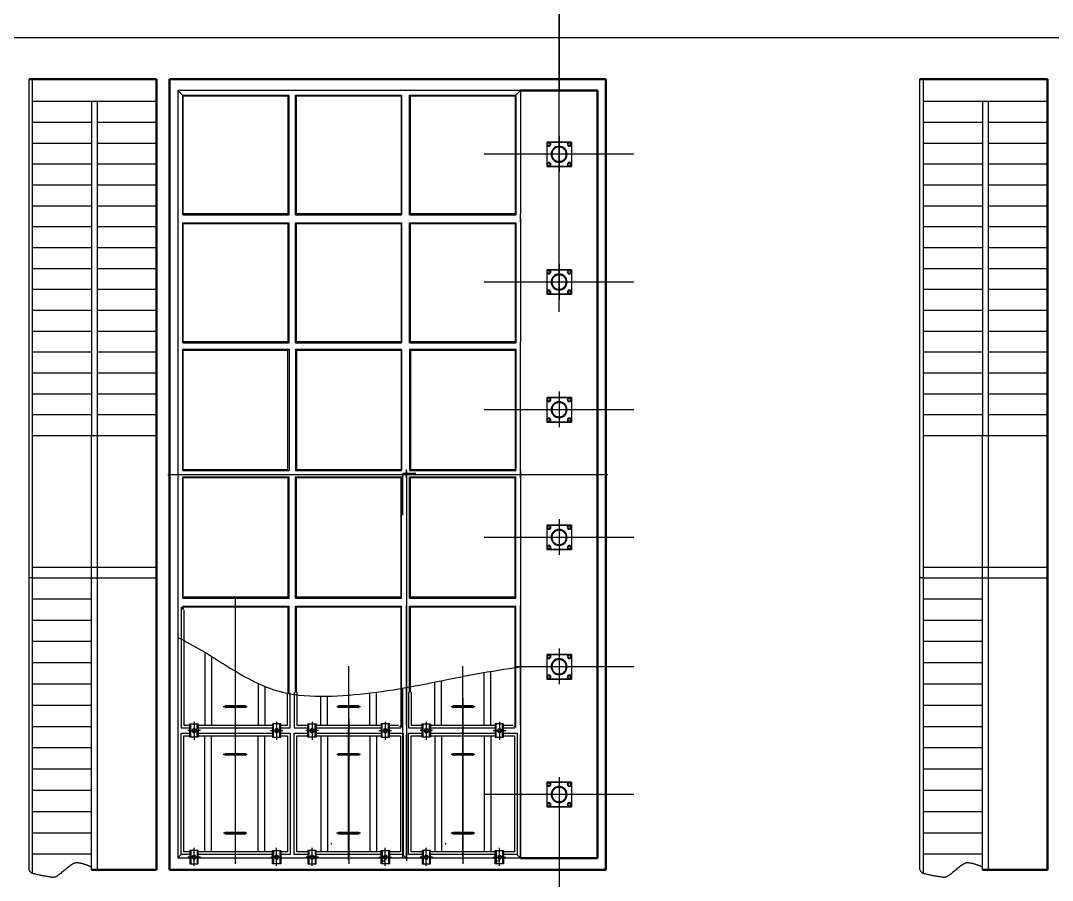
# Model space of a CAD drawing. Header units: metres. Extents: x -170 to 1091, y -90 to 504.
# Drawn here: x 245.65 to 257.81, y 65.9 to 76.04 of the extents above; entities that cross this region are included whole.
import ezdxf

# ---------------------------------------------------------------- set-up
doc = ezdxf.new("R2010")
doc.units = ezdxf.units.M
for name, pattern in [('1 实线', [0]), ('2 虚线', [5.75, 4.5, -1.25]), ('4 点画线', [9, 6.25, -1.25, 0.25, -1.25]), ('5 双点画线', [10.5, 6.25, -1.25, 0.25, -1.25, 0.25, -1.25]), ('PF_CENTER', [400, 250, -50, 50, -50])]:
    doc.linetypes.add(name, pattern=pattern)
for name, color, linetype, lineweight in [('01 粗实线', 7, '1 实线', 50), ('02 细灰线', 253, '1 实线', 25), ('03 细红线', 6, '1 实线', 25), ('04 虚线', 54, '2 虚线', 25), ('05 点画线', 141, '4 点画线', 25), ('07 双点画线', 6, '5 双点画线', 25)]:
    doc.layers.add(name, color=color, linetype=linetype, lineweight=lineweight)
doc.layers.add('02', color=1, linetype='CONTINUOUS')
doc.layers.add('05', color=4, linetype='PF_CENTER')

msp = doc.modelspace()

# ---------------------------------------------------------------- linework, layer by layer
at = {"layer": '01 粗实线'}
for p, q in [((247.256, 75.347, 0), (245.753, 75.347, 0)), ((247.256, 75.347, 0), (247.256, 66.027, 0)), ((247.409, 75.347, 0), (252.553, 75.347, 0)), ((247.409, 66.027, 0), (247.409, 75.347, 0)), ((252.553, 75.347, 0), (252.553, 66.027, 0)), ((257.756, 75.347, 0), (256.253, 75.347, 0)), ((257.756, 75.347, 0), (257.756, 66.027, 0)), ((251.546, 75.213, 0), (252.454, 75.213, 0)), ((252.454, 75.213, 0), (252.454, 66.162, 0)), ((251.546, 66.162, 0), (252.454, 66.162, 0)), ((247.256, 66.027, 0), (246.489, 66.027, 0)), ((252.553, 66.027, 0), (247.409, 66.027, 0)), ((257.756, 66.027, 0), (256.989, 66.027, 0))]:
    msp.add_line(p, q, dxfattribs=at)
at = {"layer": '01 粗实线', "color": 3, "lineweight": 25}
for p, q in [((251.855, 74.604, 0), (251.855, 74.315, 0)), ((251.855, 74.604, 0), (251.855, 74.315, 0)), ((251.855, 74.604, 0), (252.145, 74.604, 0)), ((252.145, 74.604, 0), (251.855, 74.604, 0)), ((252.145, 74.604, 0), (252.145, 74.315, 0)), ((251.855, 74.315, 0), (252.145, 74.315, 0)), ((252.145, 74.315, 0), (251.855, 74.315, 0)), ((251.855, 73.099, 0), (251.855, 72.81, 0)), ((251.855, 73.099, 0), (251.855, 72.81, 0)), ((251.855, 73.099, 0), (252.145, 73.099, 0)), ((252.145, 73.099, 0), (251.855, 73.099, 0)), ((252.145, 73.099, 0), (252.145, 72.81, 0)), ((251.855, 72.81, 0), (252.145, 72.81, 0)), ((252.145, 72.81, 0), (251.855, 72.81, 0)), ((251.855, 71.593, 0), (251.855, 71.304, 0)), ((251.855, 71.593, 0), (251.855, 71.304, 0)), ((251.855, 71.593, 0), (252.145, 71.593, 0)), ((252.145, 71.593, 0), (251.855, 71.593, 0)), ((252.145, 71.593, 0), (252.145, 71.304, 0)), ((251.855, 71.304, 0), (252.145, 71.304, 0)), ((252.145, 71.304, 0), (251.855, 71.304, 0)), ((251.855, 70.089, 0), (251.855, 69.8, 0)), ((251.855, 70.089, 0), (251.855, 69.8, 0)), ((252.145, 70.089, 0), (251.855, 70.089, 0)), ((251.855, 70.089, 0), (252.145, 70.089, 0)), ((252.145, 70.089, 0), (252.145, 69.8, 0)), ((252.145, 69.8, 0), (251.855, 69.8, 0)), ((251.855, 69.8, 0), (252.145, 69.8, 0)), ((251.855, 68.564, 0), (251.855, 68.275, 0)), ((251.855, 68.564, 0), (251.855, 68.275, 0)), ((252.145, 68.564, 0), (251.855, 68.564, 0)), ((251.855, 68.564, 0), (252.145, 68.564, 0)), ((252.145, 68.564, 0), (252.145, 68.275, 0)), ((252.145, 68.275, 0), (251.855, 68.275, 0)), ((251.855, 68.275, 0), (252.145, 68.275, 0)), ((251.855, 67.059, 0), (251.855, 66.77, 0)), ((251.855, 67.059, 0), (251.855, 66.77, 0)), ((252.145, 67.059, 0), (251.855, 67.059, 0)), ((251.855, 67.059, 0), (252.145, 67.059, 0)), ((252.145, 67.059, 0), (252.145, 66.77, 0)), ((252.145, 66.77, 0), (251.855, 66.77, 0)), ((251.855, 66.77, 0), (252.145, 66.77, 0))]:
    msp.add_line(p, q, dxfattribs=at)
at = {"layer": '01 粗实线', "color": 253, "lineweight": 25}
for p, q in [((247.507, 69.174, 0), (247.508, 69.172, 0)), ((247.552, 69.118, 0), (247.571, 69.095, 0))]:
    msp.add_line(p, q, dxfattribs=at)
at = {"layer": '01 粗实线', "color": 9, "lineweight": 25, "elevation": 0}
for points in [[(251.9, 74.579), (251.89, 74.561), (251.87, 74.561), (251.861, 74.579), (251.87, 74.597), (251.89, 74.597)], [(252.1, 74.579), (252.11, 74.561), (252.13, 74.561), (252.139, 74.579), (252.13, 74.597), (252.11, 74.597)], [(251.9, 74.34), (251.89, 74.358), (251.87, 74.358), (251.861, 74.34), (251.87, 74.322), (251.89, 74.322)], [(252.1, 74.34), (252.11, 74.358), (252.13, 74.358), (252.139, 74.34), (252.13, 74.322), (252.11, 74.322)], [(251.9, 73.074), (251.89, 73.056), (251.87, 73.056), (251.861, 73.074), (251.87, 73.092), (251.89, 73.092)], [(252.1, 73.074), (252.11, 73.056), (252.13, 73.056), (252.139, 73.074), (252.13, 73.092), (252.11, 73.092)], [(251.9, 72.835), (251.89, 72.853), (251.87, 72.853), (251.861, 72.835), (251.87, 72.817), (251.89, 72.817)], [(252.1, 72.835), (252.11, 72.853), (252.13, 72.853), (252.139, 72.835), (252.13, 72.817), (252.11, 72.817)], [(251.9, 71.568), (251.89, 71.551), (251.87, 71.551), (251.861, 71.568), (251.87, 71.586), (251.89, 71.586)], [(252.1, 71.568), (252.11, 71.551), (252.13, 71.551), (252.139, 71.568), (252.13, 71.586), (252.11, 71.586)], [(251.9, 71.329), (251.89, 71.347), (251.87, 71.347), (251.861, 71.329), (251.87, 71.311), (251.89, 71.311)], [(252.1, 71.329), (252.11, 71.347), (252.13, 71.347), (252.139, 71.329), (252.13, 71.311), (252.11, 71.311)], [(251.9, 70.064), (251.89, 70.046), (251.87, 70.046), (251.861, 70.064), (251.87, 70.082), (251.89, 70.082)], [(252.1, 70.064), (252.11, 70.046), (252.13, 70.046), (252.139, 70.064), (252.13, 70.082), (252.11, 70.082)], [(251.9, 69.825), (251.89, 69.842), (251.87, 69.842), (251.861, 69.825), (251.87, 69.807), (251.89, 69.807)], [(252.1, 69.825), (252.11, 69.842), (252.13, 69.842), (252.139, 69.825), (252.13, 69.807), (252.11, 69.807)], [(251.9, 68.54), (251.89, 68.522), (251.87, 68.522), (251.861, 68.54), (251.87, 68.558), (251.89, 68.558)], [(252.1, 68.54), (252.11, 68.522), (252.13, 68.522), (252.139, 68.54), (252.13, 68.558), (252.11, 68.558)], [(251.9, 68.3), (251.89, 68.318), (251.87, 68.318), (251.861, 68.3), (251.87, 68.282), (251.89, 68.282)], [(252.1, 68.3), (252.11, 68.318), (252.13, 68.318), (252.139, 68.3), (252.13, 68.282), (252.11, 68.282)], [(251.9, 67.034), (251.89, 67.016), (251.87, 67.016), (251.861, 67.034), (251.87, 67.052), (251.89, 67.052)], [(252.1, 67.034), (252.11, 67.016), (252.13, 67.016), (252.139, 67.034), (252.13, 67.052), (252.11, 67.052)], [(251.9, 66.795), (251.89, 66.813), (251.87, 66.813), (251.861, 66.795), (251.87, 66.777), (251.89, 66.777)], [(252.1, 66.795), (252.11, 66.813), (252.13, 66.813), (252.139, 66.795), (252.13, 66.777), (252.11, 66.777)]]:
    msp.add_lwpolyline(points, close=True, dxfattribs=at)
at = {"layer": '01 粗实线', "color": 9, "lineweight": 25}
for centre, radius, start, end in [((251.88, 74.579, 0), 0.0239, 90, 270), ((251.88, 74.579, 0), 0.0173, 90, 270), ((251.88, 74.579, 0), 0.0239, 270, 90), ((251.88, 74.579, 0), 0.0173, 270, 90), ((252.12, 74.579, 0), 0.0239, 90, 270), ((252.12, 74.579, 0), 0.0173, 90, 270), ((252.12, 74.579, 0), 0.0239, 270, 90), ((252.12, 74.579, 0), 0.0173, 270, 90), ((251.88, 74.34, 0), 0.0239, 90, 270), ((251.88, 74.34, 0), 0.0173, 90, 270), ((251.88, 74.34, 0), 0.0239, 270, 90), ((251.88, 74.34, 0), 0.0173, 270, 90), ((252.12, 74.34, 0), 0.0239, 90, 270), ((252.12, 74.34, 0), 0.0173, 90, 270), ((252.12, 74.34, 0), 0.0239, 270, 90), ((252.12, 74.34, 0), 0.0173, 270, 90), ((251.88, 73.074, 0), 0.0239, 90, 270), ((251.88, 73.074, 0), 0.0173, 90, 270), ((251.88, 73.074, 0), 0.0239, 270, 90), ((251.88, 73.074, 0), 0.0173, 270, 90), ((252.12, 73.074, 0), 0.0239, 90, 270), ((252.12, 73.074, 0), 0.0173, 90, 270), ((252.12, 73.074, 0), 0.0239, 270, 90), ((252.12, 73.074, 0), 0.0173, 270, 90), ((251.88, 72.835, 0), 0.0239, 90, 270), ((251.88, 72.835, 0), 0.0173, 90, 270), ((251.88, 72.835, 0), 0.0239, 270, 90), ((251.88, 72.835, 0), 0.0173, 270, 90), ((252.12, 72.835, 0), 0.0239, 90, 270), ((252.12, 72.835, 0), 0.0173, 90, 270), ((252.12, 72.835, 0), 0.0239, 270, 90), ((252.12, 72.835, 0), 0.0173, 270, 90), ((251.88, 71.568, 0), 0.0239, 90, 270), ((251.88, 71.568, 0), 0.0173, 90, 270), ((251.88, 71.568, 0), 0.0239, 270, 90), ((251.88, 71.568, 0), 0.0173, 270, 90), ((252.12, 71.568, 0), 0.0239, 90, 270), ((252.12, 71.568, 0), 0.0173, 90, 270), ((252.12, 71.568, 0), 0.0239, 270, 90), ((252.12, 71.568, 0), 0.0173, 270, 90), ((251.88, 71.329, 0), 0.0239, 90, 270), ((251.88, 71.329, 0), 0.0173, 90, 270), ((251.88, 71.329, 0), 0.0239, 270, 90), ((251.88, 71.329, 0), 0.0173, 270, 90), ((252.12, 71.329, 0), 0.0239, 90, 270), ((252.12, 71.329, 0), 0.0173, 90, 270), ((252.12, 71.329, 0), 0.0239, 270, 90), ((252.12, 71.329, 0), 0.0173, 270, 90), ((251.88, 70.064, 0), 0.0239, 90, 270), ((251.88, 70.064, 0), 0.0173, 90, 270), ((251.88, 70.064, 0), 0.0239, 270, 90), ((251.88, 70.064, 0), 0.0173, 270, 90), ((252.12, 70.064, 0), 0.0239, 90, 270), ((252.12, 70.064, 0), 0.0173, 90, 270), ((252.12, 70.064, 0), 0.0239, 270, 90), ((252.12, 70.064, 0), 0.0173, 270, 90), ((251.88, 69.825, 0), 0.0239, 90, 270), ((251.88, 69.825, 0), 0.0173, 90, 270), ((251.88, 69.825, 0), 0.0239, 270, 90), ((251.88, 69.825, 0), 0.0173, 270, 90), ((252.12, 69.825, 0), 0.0239, 90, 270), ((252.12, 69.825, 0), 0.0173, 90, 270), ((252.12, 69.825, 0), 0.0239, 270, 90), ((252.12, 69.825, 0), 0.0173, 270, 90), ((251.88, 68.54, 0), 0.0239, 90, 270), ((251.88, 68.54, 0), 0.0173, 90, 270), ((251.88, 68.54, 0), 0.0239, 270, 90), ((251.88, 68.54, 0), 0.0173, 270, 90), ((252.12, 68.54, 0), 0.0239, 90, 270), ((252.12, 68.54, 0), 0.0173, 90, 270), ((252.12, 68.54, 0), 0.0239, 270, 90), ((252.12, 68.54, 0), 0.0173, 270, 90), ((251.88, 68.3, 0), 0.0239, 90, 270), ((251.88, 68.3, 0), 0.0173, 90, 270), ((251.88, 68.3, 0), 0.0239, 270, 90), ((251.88, 68.3, 0), 0.0173, 270, 90), ((252.12, 68.3, 0), 0.0239, 90, 270), ((252.12, 68.3, 0), 0.0173, 90, 270), ((252.12, 68.3, 0), 0.0239, 270, 90), ((252.12, 68.3, 0), 0.0173, 270, 90), ((251.88, 67.034, 0), 0.0239, 90, 270), ((251.88, 67.034, 0), 0.0173, 90, 270), ((251.88, 67.034, 0), 0.0239, 270, 90), ((251.88, 67.034, 0), 0.0173, 270, 90), ((252.12, 67.034, 0), 0.0239, 90, 270), ((252.12, 67.034, 0), 0.0173, 90, 270), ((252.12, 67.034, 0), 0.0239, 270, 90), ((252.12, 67.034, 0), 0.0173, 270, 90), ((251.88, 66.795, 0), 0.0239, 90, 270), ((251.88, 66.795, 0), 0.0173, 90, 270), ((251.88, 66.795, 0), 0.0239, 270, 90), ((251.88, 66.795, 0), 0.0173, 270, 90), ((252.12, 66.795, 0), 0.0239, 90, 270), ((252.12, 66.795, 0), 0.0173, 90, 270), ((252.12, 66.795, 0), 0.0239, 270, 90), ((252.12, 66.795, 0), 0.0173, 270, 90)]:
    msp.add_arc(centre, radius, start, end, dxfattribs=at)
at = {"layer": '01 粗实线', "color": 3, "lineweight": 25}
for centre, start, end in [((252, 74.46, 0), 90, 270), ((252, 74.46, 0), 270, 90), ((252, 72.954, 0), 90, 270), ((252, 72.954, 0), 270, 90), ((252, 71.449, 0), 90, 270), ((252, 71.449, 0), 270, 90), ((252, 69.944, 0), 90, 270), ((252, 69.944, 0), 270, 90), ((252, 68.42, 0), 90, 270), ((252, 68.42, 0), 270, 90), ((252, 66.914, 0), 90, 270), ((252, 66.914, 0), 270, 90)]:
    msp.add_arc(centre, 0.0947, start, end, dxfattribs=at)
at = {"layer": '01 粗实线', "lineweight": 25}
for centre, start, end in [((249.316, 66.333, 0), 90, 270), ((249.316, 66.333, 0), 270, 90), ((250.662, 66.333, 0), 90, 270), ((250.662, 66.333, 0), 270, 90), ((249.95, 66.178, 0), 90, 270), ((249.95, 66.178, 0), 270, 90), ((251.296, 66.178, 0), 90, 270), ((251.296, 66.178, 0), 270, 90), ((249.934, 66.13, 0), 90, 270), ((249.934, 66.13, 0), 270, 90), ((251.28, 66.13, 0), 90, 270), ((251.28, 66.13, 0), 270, 90)]:
    msp.add_arc(centre, 0.00353, start, end, dxfattribs=at)
at = {"layer": '01 粗实线', "color": 2, "lineweight": 25}
for points in [[(246.489, 66.057, 0), (246.487, 66.058, 0), (246.484, 66.059, 0), (246.479, 66.062, 0), (246.474, 66.064, 0), (246.469, 66.067, 0), (246.461, 66.07, 0), (246.451, 66.074, 0), (246.438, 66.079, 0), (246.425, 66.084, 0), (246.413, 66.088, 0), (246.399, 66.093, 0), (246.385, 66.098, 0), (246.369, 66.101, 0), (246.354, 66.104, 0), (246.338, 66.106, 0), (246.326, 66.109, 0), (246.316, 66.11, 0), (246.309, 66.109, 0), (246.303, 66.108, 0), (246.296, 66.105, 0), (246.276, 66.097, 0), (246.243, 66.078, 0), (246.199, 66.045, 0), (246.158, 66.01, 0), (246.116, 65.976, 0), (246.084, 65.952, 0), (246.062, 65.94, 0), (246.051, 65.938, 0), (246.04, 65.937, 0), (246.029, 65.937, 0), (246.005, 65.94, 0), (245.97, 65.946, 0), (245.922, 65.953, 0), (245.875, 65.962, 0), (245.828, 65.975, 0), (245.794, 65.982, 0), (245.774, 65.993, 0), (245.768, 66.001, 0), (245.763, 66.01, 0), (245.759, 66.019, 0), (245.755, 66.025, 0), (245.753, 66.028, 0)], [(256.989, 66.057, 0), (256.987, 66.058, 0), (256.984, 66.059, 0), (256.979, 66.062, 0), (256.974, 66.064, 0), (256.969, 66.067, 0), (256.961, 66.07, 0), (256.951, 66.074, 0), (256.938, 66.079, 0), (256.925, 66.084, 0), (256.913, 66.088, 0), (256.899, 66.093, 0), (256.885, 66.098, 0), (256.869, 66.101, 0), (256.854, 66.104, 0), (256.838, 66.106, 0), (256.826, 66.109, 0), (256.816, 66.11, 0), (256.809, 66.109, 0), (256.803, 66.108, 0), (256.796, 66.105, 0), (256.776, 66.097, 0), (256.743, 66.078, 0), (256.699, 66.045, 0), (256.658, 66.01, 0), (256.616, 65.976, 0), (256.584, 65.952, 0), (256.562, 65.94, 0), (256.551, 65.938, 0), (256.54, 65.937, 0), (256.529, 65.937, 0), (256.505, 65.94, 0), (256.47, 65.946, 0), (256.422, 65.953, 0), (256.375, 65.962, 0), (256.328, 65.975, 0), (256.294, 65.982, 0), (256.274, 65.993, 0), (256.268, 66.001, 0), (256.263, 66.01, 0), (256.259, 66.019, 0), (256.255, 66.025, 0), (256.253, 66.028, 0)]]:
    msp.add_open_spline(points, degree=3, knots=[0, 0, 0, 0, 0.0055783, 0.0111041, 0.0166291, 0.0221515, 0.0276728, 0.0414628, 0.05512, 0.0687773, 0.0824343, 0.0960905, 0.1119135, 0.1276044, 0.1433454, 0.1591084, 0.1748389, 0.1814612, 0.188087, 0.1947997, 0.2015401, 0.2081957, 0.2620574, 0.3159252, 0.370241, 0.4246246, 0.4785639, 0.4894002, 0.5002859, 0.5113834, 0.5225526, 0.5335266, 0.5819514, 0.6302073, 0.6784296, 0.7266199, 0.7746677, 0.7840767, 0.7937331, 0.8040635, 0.8145725, 0.8246776, 0.8246776, 0.8246776, 0.8246776], dxfattribs=at)
at = {"layer": '02', "ltscale": 8}
msp.add_line((224, 75.835, 0), (277.35, 75.835, 0), dxfattribs=at)
at = {"layer": '02 细灰线', "color": 7}
for p, q in [((245.753, 69.468, 0), (245.753, 75.347, 0)), ((245.791, 75.347, 0), (245.791, 69.468, 0)), ((256.253, 69.468, 0), (256.253, 75.347, 0)), ((256.291, 75.347, 0), (256.291, 69.468, 0)), ((250.2, 75.213, 0), (247.508, 75.213, 0)), ((247.508, 75.213, 0), (247.508, 66.983, 0)), ((247.508, 75.213, 0), (247.571, 75.15, 0)), ((247.565, 73.745, 0), (247.565, 75.156, 0)), ((247.565, 75.156, 0), (248.817, 75.156, 0)), ((247.571, 73.757, 0), (247.571, 75.15, 0)), ((247.571, 75.15, 0), (248.817, 75.15, 0)), ((248.805, 75.15, 0), (248.805, 73.757, 0)), ((248.817, 75.15, 0), (248.805, 75.15, 0)), ((251.546, 75.213, 0), (248.854, 75.213, 0)), ((248.892, 75.156, 0), (250.144, 75.156, 0)), ((248.892, 75.15, 0), (250.138, 75.15, 0)), ((248.904, 75.15, 0), (248.892, 75.15, 0)), ((248.904, 73.757, 0), (248.904, 75.15, 0)), ((250.185, 75.213, 0), (250.138, 75.213, 0)), ((250.144, 75.156, 0), (250.138, 75.15, 0)), ((250.138, 75.15, 0), (250.138, 73.757, 0)), ((250.144, 75.156, 0), (250.144, 73.745, 0)), ((250.238, 75.156, 0), (251.49, 75.156, 0)), ((250.238, 75.15, 0), (251.484, 75.15, 0)), ((250.25, 75.15, 0), (250.238, 75.15, 0)), ((250.25, 73.757, 0), (250.25, 75.15, 0)), ((251.531, 75.213, 0), (251.484, 75.213, 0)), ((251.546, 75.213, 0), (251.484, 75.15, 0)), ((251.484, 75.15, 0), (251.484, 73.757, 0)), ((251.49, 75.156, 0), (251.49, 73.745, 0)), ((251.546, 75.213, 0), (251.546, 73.757, 0)), ((245.791, 75.085, 0), (247.256, 75.085, 0)), ((246.489, 75.085, 0), (246.489, 71.145, 0)), ((246.558, 75.085, 0), (246.558, 71.145, 0)), ((256.291, 75.085, 0), (257.756, 75.085, 0)), ((256.989, 75.085, 0), (256.989, 71.145, 0)), ((257.058, 75.085, 0), (257.058, 71.145, 0)), ((245.791, 74.839, 0), (246.489, 74.839, 0)), ((246.558, 74.839, 0), (247.256, 74.839, 0)), ((256.291, 74.839, 0), (256.989, 74.839, 0)), ((257.058, 74.839, 0), (257.756, 74.839, 0)), ((245.791, 74.593, 0), (246.489, 74.593, 0)), ((246.558, 74.593, 0), (247.256, 74.593, 0)), ((256.291, 74.593, 0), (256.989, 74.593, 0)), ((257.058, 74.593, 0), (257.756, 74.593, 0)), ((245.791, 74.346, 0), (246.489, 74.346, 0)), ((246.558, 74.346, 0), (247.256, 74.346, 0)), ((256.291, 74.346, 0), (256.989, 74.346, 0)), ((257.058, 74.346, 0), (257.756, 74.346, 0)), ((245.791, 74.1, 0), (246.489, 74.1, 0)), ((246.558, 74.1, 0), (247.256, 74.1, 0)), ((256.291, 74.1, 0), (256.989, 74.1, 0)), ((257.058, 74.1, 0), (257.756, 74.1, 0)), ((245.791, 73.854, 0), (246.489, 73.854, 0)), ((246.558, 73.854, 0), (247.256, 73.854, 0)), ((256.291, 73.854, 0), (256.989, 73.854, 0)), ((257.058, 73.854, 0), (257.756, 73.854, 0)), ((247.508, 73.707, 0), (247.508, 66.162, 0)), ((248.805, 73.757, 0), (247.571, 73.757, 0)), ((250.138, 73.757, 0), (248.904, 73.757, 0)), ((251.484, 73.757, 0), (250.25, 73.757, 0)), ((251.546, 73.658, 0), (251.546, 73.757, 0)), ((251.546, 73.707, 0), (251.546, 72.251, 0)), ((245.791, 73.608, 0), (246.489, 73.608, 0)), ((246.558, 73.608, 0), (247.256, 73.608, 0)), ((247.565, 72.239, 0), (247.565, 73.651, 0)), ((247.565, 73.651, 0), (247.571, 73.645, 0)), ((247.565, 73.651, 0), (248.817, 73.651, 0)), ((247.571, 72.251, 0), (247.571, 73.645, 0)), ((247.571, 73.645, 0), (248.817, 73.645, 0)), ((248.805, 73.645, 0), (248.805, 72.251, 0)), ((248.817, 73.645, 0), (248.805, 73.645, 0)), ((248.892, 73.651, 0), (250.144, 73.651, 0)), ((248.892, 73.645, 0), (250.138, 73.645, 0)), ((248.904, 73.645, 0), (248.892, 73.645, 0)), ((248.904, 72.251, 0), (248.904, 73.645, 0)), ((250.144, 73.651, 0), (250.138, 73.645, 0)), ((250.138, 73.645, 0), (250.138, 72.251, 0)), ((250.144, 73.651, 0), (250.144, 72.239, 0)), ((250.238, 73.651, 0), (251.49, 73.651, 0)), ((250.238, 73.645, 0), (251.484, 73.645, 0)), ((250.25, 73.645, 0), (250.238, 73.645, 0)), ((250.25, 72.251, 0), (250.25, 73.645, 0)), ((251.49, 73.651, 0), (251.484, 73.645, 0)), ((251.484, 73.645, 0), (251.484, 72.251, 0)), ((251.49, 73.651, 0), (251.49, 72.239, 0)), ((256.291, 73.608, 0), (256.989, 73.608, 0)), ((257.058, 73.608, 0), (257.756, 73.608, 0)), ((245.791, 73.361, 0), (246.489, 73.361, 0)), ((246.558, 73.361, 0), (247.256, 73.361, 0)), ((256.291, 73.361, 0), (256.989, 73.361, 0)), ((257.058, 73.361, 0), (257.756, 73.361, 0)), ((245.791, 73.115, 0), (246.489, 73.115, 0)), ((246.558, 73.115, 0), (247.256, 73.115, 0)), ((256.291, 73.115, 0), (256.989, 73.115, 0)), ((257.058, 73.115, 0), (257.756, 73.115, 0)), ((245.791, 72.869, 0), (246.489, 72.869, 0)), ((246.558, 72.869, 0), (247.256, 72.869, 0)), ((256.291, 72.869, 0), (256.989, 72.869, 0)), ((257.058, 72.869, 0), (257.756, 72.869, 0)), ((245.791, 72.622, 0), (246.489, 72.622, 0)), ((246.558, 72.622, 0), (247.256, 72.622, 0)), ((256.291, 72.622, 0), (256.989, 72.622, 0)), ((257.058, 72.622, 0), (257.756, 72.622, 0)), ((245.791, 72.376, 0), (246.489, 72.376, 0)), ((246.558, 72.376, 0), (247.256, 72.376, 0)), ((256.291, 72.376, 0), (256.989, 72.376, 0)), ((257.058, 72.376, 0), (257.756, 72.376, 0)), ((248.805, 72.251, 0), (247.571, 72.251, 0)), ((250.138, 72.251, 0), (248.904, 72.251, 0)), ((251.484, 72.251, 0), (250.25, 72.251, 0)), ((251.546, 72.152, 0), (251.546, 72.251, 0)), ((245.791, 72.13, 0), (246.489, 72.13, 0)), ((246.558, 72.13, 0), (247.256, 72.13, 0)), ((247.565, 70.734, 0), (247.565, 72.164, 0)), ((247.571, 70.746, 0), (247.571, 72.152, 0)), ((247.571, 72.152, 0), (248.805, 72.152, 0)), ((248.805, 70.746, 0), (248.805, 72.152, 0)), ((248.904, 72.152, 0), (250.138, 72.152, 0)), ((248.904, 72.152, 0), (248.904, 70.746, 0)), ((250.138, 72.152, 0), (250.138, 70.746, 0)), ((250.144, 72.164, 0), (250.144, 72.152, 0)), ((250.144, 72.152, 0), (250.144, 70.734, 0)), ((250.25, 72.152, 0), (250.25, 70.746, 0)), ((250.25, 72.152, 0), (251.484, 72.152, 0)), ((251.484, 72.152, 0), (251.484, 70.746, 0)), ((251.49, 72.164, 0), (251.49, 72.152, 0)), ((251.49, 72.152, 0), (251.49, 70.734, 0)), ((251.546, 70.746, 0), (251.546, 72.152, 0)), ((256.291, 72.13, 0), (256.989, 72.13, 0)), ((257.058, 72.13, 0), (257.756, 72.13, 0)), ((245.791, 71.884, 0), (246.489, 71.884, 0)), ((246.558, 71.884, 0), (247.256, 71.884, 0)), ((256.291, 71.884, 0), (256.989, 71.884, 0)), ((257.058, 71.884, 0), (257.756, 71.884, 0)), ((245.791, 71.637, 0), (246.489, 71.637, 0)), ((246.558, 71.637, 0), (247.256, 71.637, 0)), ((256.291, 71.637, 0), (256.989, 71.637, 0)), ((257.058, 71.637, 0), (257.756, 71.637, 0)), ((245.791, 71.391, 0), (246.489, 71.391, 0)), ((246.558, 71.391, 0), (247.256, 71.391, 0)), ((256.291, 71.391, 0), (256.989, 71.391, 0)), ((257.058, 71.391, 0), (257.756, 71.391, 0)), ((245.791, 71.145, 0), (247.256, 71.145, 0)), ((246.489, 66.027, 0), (246.489, 71.145, 0)), ((246.558, 71.145, 0), (246.558, 66.027, 0)), ((256.291, 71.145, 0), (257.756, 71.145, 0)), ((256.989, 66.027, 0), (256.989, 71.145, 0)), ((257.058, 71.145, 0), (257.058, 66.027, 0)), ((247.565, 69.229, 0), (247.565, 70.659, 0)), ((247.571, 70.746, 0), (248.805, 70.746, 0)), ((248.904, 70.746, 0), (250.138, 70.746, 0)), ((250.144, 69.229, 0), (250.144, 70.659, 0)), ((250.2, 70.647, 0), (250.2, 70.746, 0)), ((250.2, 70.727, 0), (250.2, 69.123, 0)), ((250.25, 70.746, 0), (251.484, 70.746, 0)), ((251.49, 69.229, 0), (251.49, 70.659, 0)), ((251.546, 70.647, 0), (251.546, 70.746, 0)), ((251.546, 70.727, 0), (251.546, 69.123, 0)), ((247.571, 69.241, 0), (247.571, 70.647, 0)), ((248.805, 70.647, 0), (247.571, 70.647, 0)), ((248.805, 70.647, 0), (248.805, 69.241, 0)), ((250.138, 70.647, 0), (248.904, 70.647, 0)), ((248.904, 69.241, 0), (248.904, 70.647, 0)), ((250.138, 69.241, 0), (250.138, 70.647, 0)), ((250.2, 70.647, 0), (250.2, 69.142, 0)), ((251.484, 70.647, 0), (250.25, 70.647, 0)), ((250.25, 69.241, 0), (250.25, 70.647, 0)), ((251.484, 69.241, 0), (251.484, 70.647, 0)), ((251.546, 70.647, 0), (251.546, 69.142, 0)), ((245.791, 69.595, 0), (247.256, 69.595, 0)), ((256.291, 69.595, 0), (257.756, 69.595, 0)), ((245.791, 69.468, 0), (245.753, 69.468, 0)), ((245.791, 69.468, 0), (247.256, 69.468, 0)), ((256.291, 69.468, 0), (256.253, 69.468, 0)), ((256.291, 69.468, 0), (257.756, 69.468, 0)), ((248.805, 69.241, 0), (247.571, 69.241, 0)), ((250.138, 69.241, 0), (248.904, 69.241, 0)), ((251.484, 69.241, 0), (250.25, 69.241, 0)), ((247.547, 69.124, 0), (247.547, 68.469, 0)), ((247.565, 69.135, 0), (247.565, 69.102, 0)), ((247.571, 69.123, 0), (247.571, 69.094, 0)), ((248.805, 69.123, 0), (247.571, 69.123, 0)), ((248.805, 69.123, 0), (248.805, 68.107, 0)), ((250.138, 69.123, 0), (248.904, 69.123, 0)), ((250.138, 69.123, 0), (248.904, 69.123, 0)), ((248.904, 68.119, 0), (248.904, 69.123, 0)), ((250.138, 67.717, 0), (250.138, 69.123, 0)), ((250.144, 67.705, 0), (250.144, 69.135, 0)), ((250.2, 67.735, 0), (250.2, 69.142, 0)), ((250.2, 69.123, 0), (250.2, 67.717, 0)), ((250.25, 68.119, 0), (250.25, 69.123, 0)), ((251.484, 69.123, 0), (250.25, 69.123, 0)), ((251.484, 69.123, 0), (250.25, 69.123, 0)), ((251.484, 67.717, 0), (251.484, 69.123, 0)), ((251.49, 67.705, 0), (251.49, 69.135, 0)), ((251.546, 67.735, 0), (251.546, 69.142, 0)), ((251.546, 69.123, 0), (251.546, 67.717, 0)), ((247.508, 68.469, 0), (247.508, 67.717, 0)), ((247.547, 68.469, 0), (247.547, 67.698, 0)), ((248.829, 67.698, 0), (248.829, 68.11, 0)), ((248.879, 68.117, 0), (248.879, 67.699, 0)), ((250.225, 68.117, 0), (250.225, 67.699, 0)), ((248.301, 67.959, 0), (248.069, 67.959, 0)), ((248.301, 67.94, 0), (248.069, 67.94, 0)), ((249.637, 67.959, 0), (249.405, 67.959, 0)), ((249.637, 67.94, 0), (249.405, 67.94, 0)), ((250.983, 67.959, 0), (250.751, 67.959, 0)), ((250.983, 67.94, 0), (250.751, 67.94, 0)), ((250.2, 67.735, 0), (250.2, 66.131, 0)), ((251.546, 67.735, 0), (251.546, 66.162, 0)), ((247.508, 67.717, 0), (247.508, 66.964, 0)), ((247.547, 67.698, 0), (247.649, 67.698, 0)), ((247.547, 66.964, 0), (247.547, 67.636, 0)), ((247.547, 67.636, 0), (247.649, 67.636, 0)), ((247.748, 67.698, 0), (248.622, 67.698, 0)), ((247.748, 67.636, 0), (248.622, 67.636, 0)), ((248.72, 67.698, 0), (248.829, 67.698, 0)), ((248.72, 67.636, 0), (248.829, 67.636, 0)), ((248.829, 67.636, 0), (248.829, 66.964, 0)), ((248.879, 67.699, 0), (249.04, 67.699, 0)), ((248.879, 66.964, 0), (248.879, 67.636, 0)), ((248.879, 67.636, 0), (249.04, 67.636, 0)), ((249.139, 67.699, 0), (249.902, 67.699, 0)), ((249.139, 67.636, 0), (249.902, 67.636, 0)), ((250.001, 67.699, 0), (250.134, 67.699, 0)), ((250.001, 67.636, 0), (250.162, 67.636, 0)), ((250.138, 67.717, 0), (250.12, 67.717, 0)), ((250.138, 67.717, 0), (250.12, 67.717, 0)), ((250.162, 67.636, 0), (250.162, 66.964, 0)), ((250.2, 67.717, 0), (250.2, 67.618, 0)), ((250.2, 66.878, 0), (250.2, 67.618, 0)), ((250.225, 67.699, 0), (250.386, 67.699, 0)), ((250.225, 66.964, 0), (250.225, 67.636, 0)), ((250.225, 67.636, 0), (250.386, 67.636, 0)), ((250.485, 67.699, 0), (251.248, 67.699, 0)), ((250.485, 67.636, 0), (251.248, 67.636, 0)), ((251.347, 67.699, 0), (251.48, 67.699, 0)), ((251.347, 67.636, 0), (251.508, 67.636, 0)), ((251.484, 67.717, 0), (251.466, 67.717, 0)), ((251.484, 67.717, 0), (251.466, 67.717, 0)), ((251.508, 67.636, 0), (251.508, 66.964, 0)), ((251.546, 67.717, 0), (251.546, 67.618, 0)), ((251.546, 66.878, 0), (251.546, 67.618, 0)), ((248.301, 67.394, 0), (248.069, 67.394, 0)), ((248.301, 67.376, 0), (248.069, 67.376, 0)), ((249.637, 67.394, 0), (249.405, 67.394, 0)), ((249.637, 67.376, 0), (249.405, 67.376, 0)), ((250.983, 67.394, 0), (250.751, 67.394, 0)), ((250.983, 67.376, 0), (250.751, 67.376, 0)), ((247.508, 66.964, 0), (247.508, 66.162, 0)), ((247.547, 66.207, 0), (247.547, 66.964, 0)), ((248.829, 66.964, 0), (248.829, 66.207, 0)), ((248.879, 66.206, 0), (248.879, 66.964, 0)), ((250.162, 66.964, 0), (250.162, 66.206, 0)), ((250.225, 66.206, 0), (250.225, 66.964, 0)), ((251.508, 66.964, 0), (251.508, 66.206, 0)), ((250.2, 66.162, 0), (250.2, 66.878, 0)), ((251.546, 66.162, 0), (251.546, 66.878, 0)), ((248.301, 66.467, 0), (248.069, 66.467, 0)), ((248.301, 66.448, 0), (248.069, 66.448, 0)), ((249.637, 66.467, 0), (249.405, 66.467, 0)), ((249.637, 66.448, 0), (249.405, 66.448, 0)), ((250.983, 66.467, 0), (250.751, 66.467, 0)), ((250.983, 66.448, 0), (250.751, 66.448, 0)), ((247.547, 66.207, 0), (247.508, 66.162, 0)), ((247.649, 66.162, 0), (247.508, 66.162, 0)), ((247.649, 66.207, 0), (247.547, 66.207, 0)), ((248.622, 66.207, 0), (247.748, 66.207, 0)), ((248.622, 66.162, 0), (247.748, 66.162, 0)), ((248.829, 66.207, 0), (248.72, 66.207, 0)), ((249.04, 66.162, 0), (248.72, 66.162, 0)), ((249.04, 66.206, 0), (248.879, 66.206, 0)), ((249.902, 66.206, 0), (249.139, 66.206, 0)), ((249.902, 66.162, 0), (249.139, 66.162, 0)), ((250.162, 66.206, 0), (250.001, 66.206, 0)), ((250.2, 66.162, 0), (250.001, 66.162, 0)), ((250.386, 66.162, 0), (250.066, 66.162, 0)), ((250.156, 66.206, 0), (250.2, 66.162, 0)), ((250.386, 66.206, 0), (250.225, 66.206, 0)), ((251.248, 66.206, 0), (250.485, 66.206, 0)), ((251.248, 66.162, 0), (250.485, 66.162, 0)), ((251.508, 66.206, 0), (251.347, 66.206, 0)), ((251.546, 66.162, 0), (251.347, 66.162, 0)), ((251.502, 66.206, 0), (251.546, 66.162, 0))]:
    msp.add_line(p, q, dxfattribs=at)
at = {"layer": '02 细灰线', "color": 7, "elevation": 0}
for points in [[(247.748, 67.589), (247.649, 67.589), (247.649, 67.746), (247.748, 67.746)], [(248.622, 67.589), (248.72, 67.589), (248.72, 67.746), (248.622, 67.746)], [(249.139, 67.589), (249.04, 67.589), (249.04, 67.746), (249.139, 67.746)], [(249.902, 67.589), (250.001, 67.589), (250.001, 67.746), (249.902, 67.746)], [(250.485, 67.589), (250.386, 67.589), (250.386, 67.746), (250.485, 67.746)], [(251.248, 67.589), (251.347, 67.589), (251.347, 67.746), (251.248, 67.746)], [(247.699, 67.688), (247.68, 67.677), (247.68, 67.657), (247.699, 67.647), (247.718, 67.657), (247.718, 67.677)], [(248.671, 67.688), (248.69, 67.677), (248.69, 67.657), (248.671, 67.647), (248.652, 67.657), (248.652, 67.677)], [(249.089, 67.688), (249.07, 67.677), (249.07, 67.657), (249.089, 67.647), (249.108, 67.657), (249.108, 67.677)], [(249.952, 67.688), (249.971, 67.677), (249.971, 67.657), (249.952, 67.647), (249.933, 67.657), (249.933, 67.677)], [(250.435, 67.688), (250.416, 67.677), (250.416, 67.657), (250.435, 67.647), (250.454, 67.657), (250.454, 67.677)], [(251.298, 67.688), (251.316, 67.677), (251.316, 67.657), (251.298, 67.647), (251.279, 67.657), (251.279, 67.677)], [(247.748, 66.253), (247.649, 66.253), (247.649, 66.097), (247.748, 66.097)], [(247.699, 66.155), (247.68, 66.165), (247.68, 66.185), (247.699, 66.196), (247.718, 66.185), (247.718, 66.165)], [(248.622, 66.253), (248.72, 66.253), (248.72, 66.097), (248.622, 66.097)], [(248.671, 66.155), (248.69, 66.165), (248.69, 66.185), (248.671, 66.196), (248.652, 66.185), (248.652, 66.165)], [(249.139, 66.253), (249.04, 66.253), (249.04, 66.097), (249.139, 66.097)], [(249.089, 66.155), (249.07, 66.165), (249.07, 66.185), (249.089, 66.196), (249.108, 66.185), (249.108, 66.165)], [(249.902, 66.253), (250.001, 66.253), (250.001, 66.097), (249.902, 66.097)], [(249.952, 66.155), (249.971, 66.165), (249.971, 66.185), (249.952, 66.196), (249.933, 66.185), (249.933, 66.165)], [(250.485, 66.253), (250.386, 66.253), (250.386, 66.097), (250.485, 66.097)], [(250.435, 66.155), (250.416, 66.165), (250.416, 66.185), (250.435, 66.196), (250.454, 66.185), (250.454, 66.165)], [(251.248, 66.253), (251.347, 66.253), (251.347, 66.097), (251.248, 66.097)], [(251.298, 66.155), (251.316, 66.165), (251.316, 66.185), (251.298, 66.196), (251.279, 66.185), (251.279, 66.165)]]:
    msp.add_lwpolyline(points, close=True, dxfattribs=at)
at = {"layer": '02 细灰线', "color": 7}
for centre, radius, start, end in [((248.069, 67.949, 0), 0.00941, 89.9717, 270), ((248.301, 67.949, 0), 0.00941, 269.983, 89.9999), ((248.301, 67.949, 0), 0.000000000765, 270, 90), ((248.301, 67.949, 0), 0.000000000765, 90, 270), ((249.405, 67.949, 0), 0.00941, 89.9717, 270), ((249.637, 67.949, 0), 0.00941, 269.983, 89.9999), ((249.637, 67.949, 0), 0.000000000765, 270, 90), ((249.637, 67.949, 0), 0.000000000765, 90, 270), ((250.751, 67.949, 0), 0.00941, 89.9717, 270), ((250.983, 67.949, 0), 0.00941, 269.983, 89.9999), ((250.983, 67.949, 0), 0.000000000765, 270, 90), ((250.983, 67.949, 0), 0.000000000765, 90, 270), ((247.699, 67.667, 0), 0.0235, 90, 270), ((247.699, 67.667, 0), 0.018, 90, 270), ((247.699, 67.667, 0), 0.0125, 90, 270), ((247.699, 67.667, 0), 0.0235, 270, 90), ((247.699, 67.667, 0), 0.018, 270, 90), ((247.699, 67.667, 0), 0.0125, 270, 90), ((248.671, 67.667, 0), 0.0235, 90, 270), ((248.671, 67.667, 0), 0.018, 90, 270), ((248.671, 67.667, 0), 0.0125, 90, 270), ((248.671, 67.667, 0), 0.0235, 270, 90), ((248.671, 67.667, 0), 0.018, 270, 90), ((248.671, 67.667, 0), 0.0125, 270, 90), ((249.089, 67.667, 0), 0.0235, 90, 270), ((249.089, 67.667, 0), 0.018, 90, 270), ((249.089, 67.667, 0), 0.0125, 90, 270), ((249.089, 67.667, 0), 0.0235, 270, 90), ((249.089, 67.667, 0), 0.018, 270, 90), ((249.089, 67.667, 0), 0.0125, 270, 90), ((249.952, 67.667, 0), 0.0235, 90, 270), ((249.952, 67.667, 0), 0.018, 90, 270), ((249.952, 67.667, 0), 0.0125, 90, 270), ((249.952, 67.667, 0), 0.0235, 270, 90), ((249.952, 67.667, 0), 0.018, 270, 90), ((249.952, 67.667, 0), 0.0125, 270, 90), ((250.435, 67.667, 0), 0.0235, 90, 270), ((250.435, 67.667, 0), 0.018, 90, 270), ((250.435, 67.667, 0), 0.0125, 90, 270), ((250.435, 67.667, 0), 0.0235, 270, 90), ((250.435, 67.667, 0), 0.018, 270, 90), ((250.435, 67.667, 0), 0.0125, 270, 90), ((251.298, 67.667, 0), 0.0235, 90, 270), ((251.298, 67.667, 0), 0.018, 90, 270), ((251.298, 67.667, 0), 0.0125, 90, 270), ((251.298, 67.667, 0), 0.0235, 270, 90), ((251.298, 67.667, 0), 0.018, 270, 90), ((251.298, 67.667, 0), 0.0125, 270, 90), ((248.069, 67.385, 0), 0.00941, 90, 270.0283), ((248.301, 67.385, 0), 0.00941, 270, 90.017), ((248.301, 67.385, 0), 0.000000000765, 270, 90), ((248.301, 67.385, 0), 0.000000000765, 90, 270), ((249.405, 67.385, 0), 0.00941, 90, 270.0283), ((249.637, 67.385, 0), 0.00941, 270, 90.017), ((249.637, 67.385, 0), 0.000000000765, 270, 90), ((249.637, 67.385, 0), 0.000000000765, 90, 270), ((250.751, 67.385, 0), 0.00941, 90, 270.0283), ((250.983, 67.385, 0), 0.00941, 270, 90.017), ((250.983, 67.385, 0), 0.000000000765, 270, 90), ((250.983, 67.385, 0), 0.000000000765, 90, 270), ((248.069, 66.457, 0), 0.00941, 89.9717, 270), ((248.301, 66.457, 0), 0.00941, 269.983, 89.9999), ((248.301, 66.457, 0), 0.000000000765, 270, 90), ((248.301, 66.457, 0), 0.000000000765, 90, 270), ((249.405, 66.457, 0), 0.00941, 89.9717, 270), ((249.637, 66.457, 0), 0.00941, 269.983, 89.9999), ((249.637, 66.457, 0), 0.000000000765, 270, 90), ((249.637, 66.457, 0), 0.000000000765, 90, 270), ((250.751, 66.457, 0), 0.00941, 89.9717, 270), ((250.983, 66.457, 0), 0.00941, 269.983, 89.9999), ((250.983, 66.457, 0), 0.000000000765, 270, 90), ((250.983, 66.457, 0), 0.000000000765, 90, 270), ((247.699, 66.175, 0), 0.0235, 90, 270), ((247.699, 66.175, 0), 0.018, 90, 270), ((247.699, 66.175, 0), 0.0125, 90, 270), ((247.699, 66.175, 0), 0.0235, 270, 90), ((247.699, 66.175, 0), 0.018, 270, 90), ((247.699, 66.175, 0), 0.0125, 270, 90), ((248.671, 66.175, 0), 0.0235, 90, 270), ((248.671, 66.175, 0), 0.018, 90, 270), ((248.671, 66.175, 0), 0.0125, 90, 270), ((248.671, 66.175, 0), 0.0235, 270, 90), ((248.671, 66.175, 0), 0.018, 270, 90), ((248.671, 66.175, 0), 0.0125, 270, 90), ((249.089, 66.175, 0), 0.0235, 90, 270), ((249.089, 66.175, 0), 0.018, 90, 270), ((249.089, 66.175, 0), 0.0125, 90, 270), ((249.089, 66.175, 0), 0.0235, 270, 90), ((249.089, 66.175, 0), 0.018, 270, 90), ((249.089, 66.175, 0), 0.0125, 270, 90), ((249.952, 66.175, 0), 0.0235, 90, 270), ((249.952, 66.175, 0), 0.018, 90, 270), ((249.952, 66.175, 0), 0.0125, 90, 270), ((249.952, 66.175, 0), 0.0235, 270, 90), ((249.952, 66.175, 0), 0.018, 270, 90), ((249.952, 66.175, 0), 0.0125, 270, 90), ((250.435, 66.175, 0), 0.0235, 90, 270), ((250.435, 66.175, 0), 0.018, 90, 270), ((250.435, 66.175, 0), 0.0125, 90, 270), ((250.435, 66.175, 0), 0.0235, 270, 90), ((250.435, 66.175, 0), 0.018, 270, 90), ((250.435, 66.175, 0), 0.0125, 270, 90), ((251.298, 66.175, 0), 0.0235, 90, 270), ((251.298, 66.175, 0), 0.018, 90, 270), ((251.298, 66.175, 0), 0.0125, 90, 270), ((251.298, 66.175, 0), 0.0235, 270, 90), ((251.298, 66.175, 0), 0.018, 270, 90), ((251.298, 66.175, 0), 0.0125, 270, 90)]:
    msp.add_arc(centre, radius, start, end, dxfattribs=at)
at = {"layer": '02 细灰线'}
msp.add_open_spline([(247.508, 68.766, 0), (247.603, 68.716, 0), (247.793, 68.616, 0), (248.062, 68.44, 0), (248.336, 68.276, 0), (248.622, 68.141, 0), (249, 68.063, 0), (249.457, 68.074, 0), (249.981, 68.133, 0), (250.502, 68.231, 0), (251.022, 68.34, 0), (251.372, 68.393, 0), (251.546, 68.42, 0)], degree=3, knots=[0, 0, 0, 0, 0.320215, 0.644515, 0.964431, 1.277839, 1.588054, 2.113258, 2.639691, 3.170769, 3.703181, 4.232287, 4.232287, 4.232287, 4.232287], dxfattribs=at)
at = {"layer": '03 细红线'}
for p, q in [((248.817, 73.745, 0), (248.817, 75.156, 0)), ((248.892, 73.745, 0), (248.892, 75.156, 0)), ((250.238, 73.745, 0), (250.238, 75.156, 0)), ((247.565, 73.745, 0), (248.817, 73.745, 0)), ((248.892, 73.745, 0), (250.144, 73.745, 0)), ((250.238, 73.745, 0), (251.49, 73.745, 0)), ((248.817, 72.239, 0), (248.817, 73.651, 0)), ((248.892, 72.239, 0), (248.892, 73.651, 0)), ((250.238, 72.239, 0), (250.238, 73.651, 0)), ((247.565, 72.239, 0), (248.817, 72.239, 0)), ((248.892, 72.239, 0), (250.144, 72.239, 0)), ((250.238, 72.239, 0), (251.49, 72.239, 0)), ((247.565, 72.164, 0), (248.817, 72.164, 0)), ((248.817, 72.164, 0), (248.817, 70.734, 0)), ((248.892, 72.164, 0), (250.144, 72.164, 0)), ((248.892, 72.164, 0), (248.892, 70.734, 0)), ((250.238, 72.164, 0), (250.238, 70.734, 0)), ((250.238, 72.164, 0), (251.49, 72.164, 0)), ((247.565, 70.734, 0), (248.817, 70.734, 0)), ((247.565, 70.659, 0), (248.817, 70.659, 0)), ((248.817, 69.229, 0), (248.817, 70.659, 0)), ((248.892, 70.734, 0), (250.144, 70.734, 0)), ((248.892, 70.659, 0), (250.144, 70.659, 0)), ((248.892, 69.229, 0), (248.892, 70.659, 0)), ((250.238, 70.734, 0), (251.49, 70.734, 0)), ((250.238, 70.659, 0), (251.49, 70.659, 0)), ((250.238, 69.229, 0), (250.238, 70.659, 0)), ((247.565, 69.229, 0), (248.817, 69.229, 0)), ((248.892, 69.229, 0), (250.144, 69.229, 0)), ((250.238, 69.229, 0), (251.49, 69.229, 0)), ((247.565, 69.135, 0), (248.817, 69.135, 0)), ((248.817, 68.108, 0), (248.817, 69.135, 0)), ((248.892, 69.135, 0), (250.144, 69.135, 0)), ((248.892, 69.135, 0), (250.144, 69.135, 0)), ((248.892, 68.118, 0), (248.892, 69.135, 0)), ((250.238, 68.118, 0), (250.238, 69.135, 0)), ((250.238, 69.135, 0), (251.49, 69.135, 0)), ((250.238, 69.135, 0), (251.49, 69.135, 0))]:
    msp.add_line(p, q, dxfattribs=at)
at = {"layer": '03 细红线', "color": 253}
for p, q in [((250.158, 66.162, 0), (250.138, 66.162, 0)), ((251.504, 66.162, 0), (251.484, 66.162, 0))]:
    msp.add_line(p, q, dxfattribs=at)
at = {"layer": '03 细红线'}
for centre, start, end in [((247.699, 67.667, 0), 180, 90), ((248.671, 67.667, 0), 90, 0), ((249.089, 67.667, 0), 180, 90), ((249.952, 67.667, 0), 90, 0), ((250.435, 67.667, 0), 180, 90), ((251.298, 67.667, 0), 90, 0), ((247.699, 66.175, 0), 270, 180), ((248.671, 66.175, 0), 0, 270), ((249.089, 66.175, 0), 270, 180), ((249.952, 66.175, 0), 0, 270), ((250.435, 66.175, 0), 270, 180), ((251.298, 66.175, 0), 0, 270)]:
    msp.add_arc(centre, 0.0102, start, end, dxfattribs=at)
at = {"layer": '04 虚线'}
for p, q in [((250.158, 70.205, 0), (250.158, 70.696, 0)), ((247.578, 69.085, 0), (247.578, 68.469, 0)), ((247.824, 68.591, 0), (247.824, 67.73, 0)), ((247.578, 68.469, 0), (247.578, 67.73, 0)), ((247.903, 68.542, 0), (247.903, 67.73, 0)), ((251.117, 67.73, 0), (251.117, 68.353, 0)), ((251.196, 67.73, 0), (251.196, 68.366, 0)), ((248.455, 68.223, 0), (248.455, 67.73, 0)), ((250.537, 67.73, 0), (250.537, 68.24, 0)), ((250.615, 67.73, 0), (250.615, 68.255, 0)), ((248.533, 68.188, 0), (248.533, 67.73, 0)), ((248.798, 67.73, 0), (248.798, 68.106, 0)), ((248.911, 68.12, 0), (248.911, 67.73, 0)), ((249.771, 67.73, 0), (249.771, 68.111, 0)), ((249.85, 67.73, 0), (249.85, 68.121, 0)), ((250.158, 66.162, 0), (250.158, 68.17, 0)), ((250.257, 68.12, 0), (250.257, 67.73, 0)), ((249.191, 67.73, 0), (249.191, 68.075, 0)), ((249.27, 67.73, 0), (249.27, 68.075, 0)), ((247.661, 67.589, 0), (247.661, 67.746, 0)), ((247.736, 67.589, 0), (247.736, 67.746, 0)), ((248.633, 67.589, 0), (248.633, 67.746, 0)), ((248.709, 67.589, 0), (248.709, 67.746, 0)), ((249.052, 67.589, 0), (249.052, 67.746, 0)), ((249.127, 67.589, 0), (249.127, 67.746, 0)), ((249.914, 67.589, 0), (249.914, 67.746, 0)), ((249.989, 67.589, 0), (249.989, 67.746, 0)), ((250.397, 67.589, 0), (250.397, 67.746, 0)), ((250.473, 67.589, 0), (250.473, 67.746, 0)), ((251.26, 67.589, 0), (251.26, 67.746, 0)), ((251.335, 67.589, 0), (251.335, 67.746, 0)), ((247.578, 67.73, 0), (247.649, 67.73, 0)), ((247.748, 67.73, 0), (248.622, 67.73, 0)), ((248.72, 67.73, 0), (248.798, 67.73, 0)), ((248.911, 67.73, 0), (249.04, 67.73, 0)), ((249.139, 67.73, 0), (249.902, 67.73, 0)), ((250.001, 67.73, 0), (250.109, 67.73, 0)), ((250.257, 67.73, 0), (250.386, 67.73, 0)), ((250.485, 67.73, 0), (251.248, 67.73, 0)), ((251.347, 67.73, 0), (251.455, 67.73, 0)), ((247.578, 66.964, 0), (247.578, 67.605, 0)), ((247.578, 67.605, 0), (247.649, 67.605, 0)), ((247.748, 67.605, 0), (248.622, 67.605, 0)), ((247.824, 66.238, 0), (247.824, 67.605, 0)), ((247.903, 66.238, 0), (247.903, 67.605, 0)), ((248.455, 66.238, 0), (248.455, 67.605, 0)), ((248.533, 66.238, 0), (248.533, 67.605, 0)), ((248.72, 67.605, 0), (248.798, 67.605, 0)), ((248.798, 67.605, 0), (248.798, 66.964, 0)), ((248.911, 66.882, 0), (248.911, 67.604, 0)), ((248.911, 67.604, 0), (249.04, 67.604, 0)), ((249.139, 67.604, 0), (249.902, 67.604, 0)), ((249.191, 67.604, 0), (249.191, 66.238, 0)), ((249.27, 67.604, 0), (249.27, 66.238, 0)), ((249.771, 67.604, 0), (249.771, 66.238, 0)), ((249.85, 67.604, 0), (249.85, 66.238, 0)), ((250.001, 67.604, 0), (250.13, 67.604, 0)), ((250.13, 67.604, 0), (250.13, 66.964, 0)), ((250.257, 66.882, 0), (250.257, 67.604, 0)), ((250.257, 67.604, 0), (250.386, 67.604, 0)), ((250.485, 67.604, 0), (251.248, 67.604, 0)), ((250.537, 67.604, 0), (250.537, 66.238, 0)), ((250.615, 67.604, 0), (250.615, 66.238, 0)), ((251.117, 67.604, 0), (251.117, 66.238, 0)), ((251.196, 67.604, 0), (251.196, 66.238, 0)), ((251.347, 67.604, 0), (251.476, 67.604, 0)), ((251.476, 67.604, 0), (251.476, 66.964, 0)), ((247.578, 66.238, 0), (247.578, 66.96, 0)), ((248.798, 66.96, 0), (248.798, 66.238, 0)), ((250.13, 66.964, 0), (250.13, 66.238, 0)), ((251.476, 66.964, 0), (251.476, 66.238, 0)), ((248.911, 66.238, 0), (248.911, 66.878, 0)), ((250.257, 66.238, 0), (250.257, 66.878, 0)), ((247.649, 66.238, 0), (247.578, 66.238, 0)), ((247.661, 66.253, 0), (247.661, 66.097, 0)), ((247.736, 66.253, 0), (247.736, 66.097, 0)), ((248.622, 66.238, 0), (247.748, 66.238, 0)), ((248.633, 66.253, 0), (248.633, 66.097, 0)), ((248.709, 66.253, 0), (248.709, 66.097, 0)), ((248.798, 66.238, 0), (248.72, 66.238, 0)), ((249.04, 66.238, 0), (248.911, 66.238, 0)), ((249.052, 66.253, 0), (249.052, 66.097, 0)), ((249.127, 66.253, 0), (249.127, 66.097, 0)), ((249.902, 66.238, 0), (249.139, 66.238, 0)), ((249.914, 66.253, 0), (249.914, 66.097, 0)), ((249.989, 66.253, 0), (249.989, 66.097, 0)), ((250.13, 66.238, 0), (250.001, 66.238, 0)), ((250.386, 66.238, 0), (250.257, 66.238, 0)), ((250.397, 66.253, 0), (250.397, 66.097, 0)), ((250.473, 66.253, 0), (250.473, 66.097, 0)), ((251.248, 66.238, 0), (250.485, 66.238, 0)), ((251.26, 66.253, 0), (251.26, 66.097, 0)), ((251.335, 66.253, 0), (251.335, 66.097, 0)), ((251.476, 66.238, 0), (251.347, 66.238, 0))]:
    msp.add_line(p, q, dxfattribs=at)
for centre, start, end in [((252, 74.46, 0), 90, 270), ((252, 74.46, 0), 270, 90), ((252, 72.954, 0), 90, 270), ((252, 72.954, 0), 270, 90), ((252, 71.449, 0), 90, 270), ((252, 71.449, 0), 270, 90), ((252, 69.944, 0), 90, 270), ((252, 69.944, 0), 270, 90), ((252, 68.42, 0), 90, 270), ((252, 68.42, 0), 270, 90), ((252, 66.914, 0), 90, 270), ((252, 66.914, 0), 270, 90)]:
    msp.add_arc(centre, 0.0847, start, end, dxfattribs=at)
at = {"layer": '05', "ltscale": 8}
for p, q in [((252, 82.699, 0), (252, 75.201, 0)), ((252, 72.602, 0), (252, 82.699)), ((247.389, 70.687, 0), (252.573, 70.687, 0))]:
    msp.add_line(p, q, dxfattribs=at)
at = {"layer": '05 点画线'}
for p, q in [((248.181, 75.156, 0), (248.181, 75.15, 0)), ((249.521, 75.15, 0), (249.521, 75.156, 0)), ((252, 74.675, 0), (252, 74.255, 0)), ((252.882, 74.46, 0), (251.117, 74.46, 0)), ((252.189, 74.46, 0), (251.81, 74.46, 0)), ((248.181, 73.757, 0), (248.181, 73.745, 0)), ((248.181, 73.757, 0), (248.181, 73.745, 0)), ((248.181, 73.651, 0), (248.181, 73.645, 0)), ((248.181, 73.651, 0), (248.181, 73.645, 0)), ((252, 73.17, 0), (252, 72.749, 0)), ((252.882, 72.954, 0), (251.117, 72.954, 0)), ((252.189, 72.954, 0), (251.81, 72.954, 0)), ((252, 71.664, 0), (252, 71.244, 0)), ((252.882, 71.449, 0), (251.117, 71.449, 0)), ((252.189, 71.449, 0), (251.81, 71.449, 0)), ((250.31, 70.696, 0), (250.158, 70.696, 0)), ((252, 70.16, 0), (252, 69.739, 0)), ((252.882, 69.944, 0), (251.117, 69.944, 0)), ((252.189, 69.944, 0), (251.81, 69.944, 0)), ((248.181, 69.222, 0), (248.181, 67.991, 0)), ((252, 68.635, 0), (252, 68.215, 0)), ((248.185, 66.097, 0), (248.185, 68.387, 0)), ((249.521, 67.528, 0), (249.521, 68.426, 0)), ((250.867, 67.528, 0), (250.867, 68.426, 0)), ((252.882, 68.42, 0), (251.484, 68.42, 0)), ((252.189, 68.42, 0), (251.81, 68.42, 0)), ((249.52, 68.054, 0), (249.52, 67.65, 0)), ((250.866, 68.054, 0), (250.866, 67.65, 0)), ((248.322, 67.949, 0), (248.043, 67.949, 0)), ((248.069, 67.94, 0), (248.069, 67.959, 0)), ((248.301, 67.94, 0), (248.301, 67.959, 0)), ((249.66, 67.949, 0), (249.381, 67.949, 0)), ((249.405, 67.94, 0), (249.405, 67.959, 0)), ((249.637, 67.94, 0), (249.637, 67.959, 0)), ((251.006, 67.949, 0), (250.727, 67.949, 0)), ((250.751, 67.94, 0), (250.751, 67.959, 0)), ((250.983, 67.94, 0), (250.983, 67.959, 0)), ((247.699, 67.771, 0), (247.699, 67.557, 0)), ((248.671, 67.771, 0), (248.671, 67.557, 0)), ((249.089, 67.771, 0), (249.089, 67.557, 0)), ((249.521, 67.806, 0), (249.521, 66.097, 0)), ((249.952, 67.771, 0), (249.952, 67.557, 0)), ((250.435, 67.771, 0), (250.435, 67.557, 0)), ((250.867, 67.806, 0), (250.867, 66.097, 0)), ((251.298, 67.771, 0), (251.298, 67.557, 0)), ((247.773, 67.667, 0), (247.624, 67.667, 0)), ((248.185, 66.166, 0), (248.185, 67.676, 0)), ((248.597, 67.667, 0), (248.745, 67.667, 0)), ((249.164, 67.667, 0), (249.015, 67.667, 0)), ((249.52, 66.145, 0), (249.52, 67.685, 0)), ((249.877, 67.667, 0), (250.026, 67.667, 0)), ((250.51, 67.667, 0), (250.361, 67.667, 0)), ((250.866, 66.145, 0), (250.866, 67.685, 0)), ((251.223, 67.667, 0), (251.372, 67.667, 0)), ((248.322, 67.385, 0), (248.043, 67.385, 0)), ((248.069, 67.394, 0), (248.069, 67.376, 0)), ((248.301, 67.394, 0), (248.301, 67.376, 0)), ((249.66, 67.385, 0), (249.381, 67.385, 0)), ((249.405, 67.394, 0), (249.405, 67.376, 0)), ((249.637, 67.394, 0), (249.637, 67.376, 0)), ((251.006, 67.385, 0), (250.727, 67.385, 0)), ((250.751, 67.394, 0), (250.751, 67.376, 0)), ((250.983, 67.394, 0), (250.983, 67.376, 0)), ((252, 67.118, 0), (252, 59.998, 0)), ((252.882, 66.914, 0), (251.117, 66.914, 0)), ((252.189, 66.914, 0), (251.81, 66.914, 0)), ((248.32, 66.457, 0), (248.044, 66.457, 0)), ((248.069, 66.448, 0), (248.069, 66.467, 0)), ((248.301, 66.448, 0), (248.301, 66.467, 0)), ((249.66, 66.457, 0), (249.378, 66.457, 0)), ((249.405, 66.448, 0), (249.405, 66.467, 0)), ((249.637, 66.448, 0), (249.637, 66.467, 0)), ((251.006, 66.457, 0), (250.724, 66.457, 0)), ((250.751, 66.448, 0), (250.751, 66.467, 0)), ((250.983, 66.448, 0), (250.983, 66.467, 0)), ((247.699, 66.072, 0), (247.699, 66.286, 0)), ((248.671, 66.072, 0), (248.671, 66.286, 0)), ((249.089, 66.072, 0), (249.089, 66.286, 0)), ((249.952, 66.072, 0), (249.952, 66.286, 0)), ((250.435, 66.072, 0), (250.435, 66.286, 0)), ((251.298, 66.072, 0), (251.298, 66.286, 0)), ((247.649, 66.175, 0), (247.624, 66.175, 0)), ((247.773, 66.175, 0), (247.661, 66.175, 0)), ((248.597, 66.175, 0), (248.709, 66.175, 0)), ((249.164, 66.175, 0), (249.015, 66.175, 0)), ((249.877, 66.175, 0), (250.026, 66.175, 0)), ((250.51, 66.175, 0), (250.361, 66.175, 0)), ((251.223, 66.175, 0), (251.372, 66.175, 0))]:
    msp.add_line(p, q, dxfattribs=at)
at = {"layer": '07 双点画线', "color": 2}
for p, q in [((245.753, 66.028, 0), (245.753, 69.468, 0)), ((245.791, 69.468, 0), (245.791, 65.992, 0)), ((256.253, 66.028, 0), (256.253, 69.468, 0)), ((256.291, 69.468, 0), (256.291, 65.992, 0)), ((246.489, 69.217, 0), (245.791, 69.217, 0)), ((256.989, 69.217, 0), (256.291, 69.217, 0)), ((246.489, 68.966, 0), (245.791, 68.966, 0)), ((256.989, 68.966, 0), (256.291, 68.966, 0)), ((246.489, 68.716, 0), (245.791, 68.716, 0)), ((256.989, 68.716, 0), (256.291, 68.716, 0)), ((246.489, 68.465, 0), (245.791, 68.465, 0)), ((256.989, 68.465, 0), (256.291, 68.465, 0)), ((246.489, 68.215, 0), (245.791, 68.215, 0)), ((256.989, 68.215, 0), (256.291, 68.215, 0)), ((246.489, 67.964, 0), (245.791, 67.964, 0)), ((256.989, 67.964, 0), (256.291, 67.964, 0)), ((246.489, 67.713, 0), (245.791, 67.713, 0)), ((256.989, 67.713, 0), (256.291, 67.713, 0)), ((246.489, 67.463, 0), (245.791, 67.463, 0)), ((256.989, 67.463, 0), (256.291, 67.463, 0)), ((246.489, 67.212, 0), (245.791, 67.212, 0)), ((256.989, 67.212, 0), (256.291, 67.212, 0)), ((246.489, 66.962, 0), (245.791, 66.962, 0)), ((256.989, 66.962, 0), (256.291, 66.962, 0)), ((246.489, 66.711, 0), (245.791, 66.711, 0)), ((256.989, 66.711, 0), (256.291, 66.711, 0)), ((246.489, 66.46, 0), (245.791, 66.46, 0)), ((256.989, 66.46, 0), (256.291, 66.46, 0)), ((246.489, 66.21, 0), (245.791, 66.21, 0)), ((256.989, 66.21, 0), (256.291, 66.21, 0))]:
    msp.add_line(p, q, dxfattribs=at)

doc.saveas('drawing.dxf')
